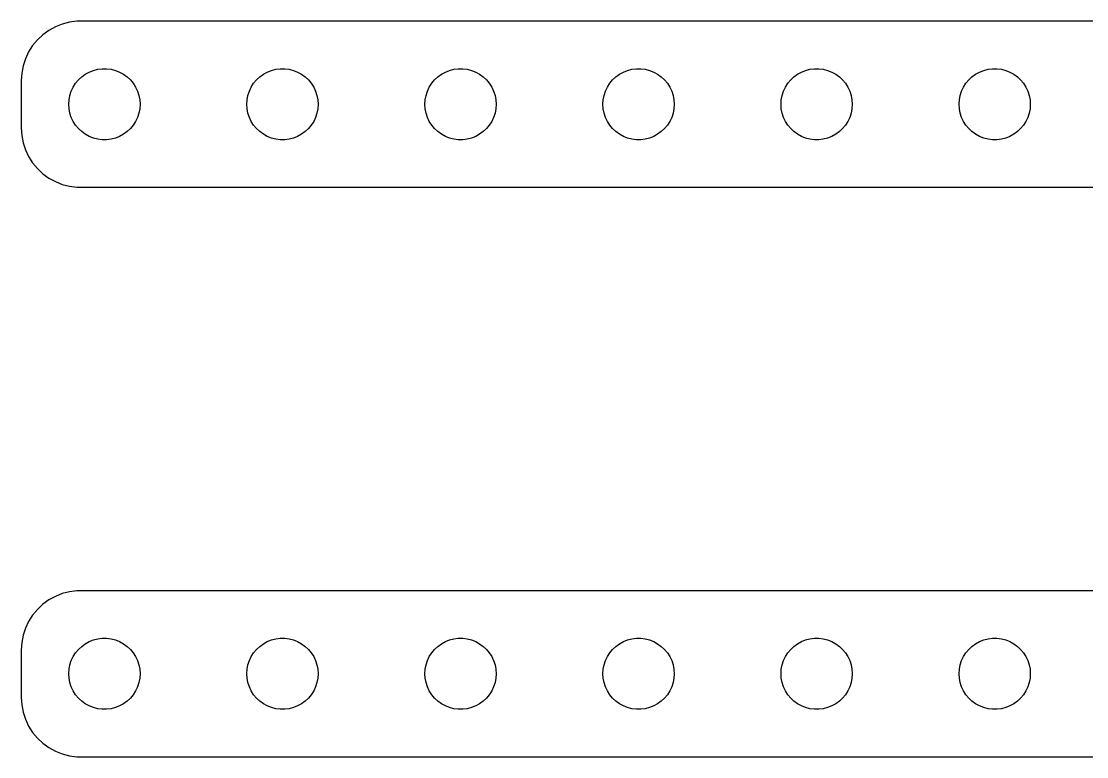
# Model space of a CAD drawing. Header units: metres. Extents: x -90 to 90, y 45 to 75.
# Drawn here: x -89.75 to -44.88, y 44.5 to 75.5 of the extents above; entities that cross this region are included whole.
import ezdxf

# ---------------------------------------------------------------- set-up
doc = ezdxf.new("R2010")
doc.units = ezdxf.units.M

msp = doc.modelspace()

# ---------------------------------------------------------------- linework, layer by layer
for p, q in [((-87.7184, 75.4557), (-88.0225, 75.3776)), ((-87.407, 75.4951), (-87.7184, 75.4557)), ((87.407, 75.4951), (-87.407, 75.4951)), ((-88.5896, 75.1108), (-88.8436, 74.9263)), ((-88.3144, 75.2621), (-88.5896, 75.1108)), ((-88.0225, 75.3776), (-88.3144, 75.2621)), ((-89.0724, 74.7114), (-89.2725, 74.4695)), ((-88.8436, 74.9263), (-89.0724, 74.7114)), ((-89.4408, 74.2044), (-89.5744, 73.9203)), ((-89.2725, 74.4695), (-89.4408, 74.2044)), ((-89.6714, 73.6217), (-89.7303, 73.3133)), ((-89.5744, 73.9203), (-89.6714, 73.6217)), ((-89.7303, 73.3133), (-89.75, 73)), ((-87.3434, 73.0268), (-87.2061, 73.1558)), ((-87.2061, 73.1558), (-87.0537, 73.2665)), ((-87.0537, 73.2665), (-86.8887, 73.3572)), ((-86.8887, 73.3572), (-86.7135, 73.4266)), ((-86.7135, 73.4266), (-86.5311, 73.4734)), ((-86.5311, 73.4734), (-86.3442, 73.497)), ((-86.3442, 73.497), (-86.1558, 73.497)), ((-86.1558, 73.497), (-85.9689, 73.4734)), ((-85.9689, 73.4734), (-85.7865, 73.4266)), ((-85.7865, 73.4266), (-85.6113, 73.3572)), ((-85.6113, 73.3572), (-85.4463, 73.2665)), ((-85.4463, 73.2665), (-85.2939, 73.1558)), ((-85.2939, 73.1558), (-85.1565, 73.0268)), ((-79.8434, 73.0268), (-79.7061, 73.1558)), ((-79.7061, 73.1558), (-79.5537, 73.2665)), ((-79.5537, 73.2665), (-79.3887, 73.3572)), ((-79.3887, 73.3572), (-79.2135, 73.4266)), ((-79.2135, 73.4266), (-79.0311, 73.4734)), ((-79.0311, 73.4734), (-78.8442, 73.497)), ((-78.8442, 73.497), (-78.6558, 73.497)), ((-78.6558, 73.497), (-78.4689, 73.4734)), ((-78.4689, 73.4734), (-78.2865, 73.4266)), ((-78.2865, 73.4266), (-78.1113, 73.3572)), ((-78.1113, 73.3572), (-77.9463, 73.2665)), ((-77.9463, 73.2665), (-77.7939, 73.1558)), ((-77.7939, 73.1558), (-77.6565, 73.0268)), ((-72.3434, 73.0268), (-72.2061, 73.1558)), ((-72.2061, 73.1558), (-72.0537, 73.2665)), ((-72.0537, 73.2665), (-71.8887, 73.3572)), ((-71.8887, 73.3572), (-71.7135, 73.4266)), ((-71.7135, 73.4266), (-71.5311, 73.4734)), ((-71.5311, 73.4734), (-71.3442, 73.497)), ((-71.3442, 73.497), (-71.1558, 73.497)), ((-71.1558, 73.497), (-70.9689, 73.4734)), ((-70.9689, 73.4734), (-70.7865, 73.4266)), ((-70.7865, 73.4266), (-70.6113, 73.3572)), ((-70.6113, 73.3572), (-70.4463, 73.2665)), ((-70.4463, 73.2665), (-70.2939, 73.1558)), ((-70.2939, 73.1558), (-70.1565, 73.0268)), ((-64.8434, 73.0268), (-64.7061, 73.1558)), ((-64.7061, 73.1558), (-64.5537, 73.2665)), ((-64.5537, 73.2665), (-64.3887, 73.3572)), ((-64.3887, 73.3572), (-64.2135, 73.4266)), ((-64.2135, 73.4266), (-64.0311, 73.4734)), ((-64.0311, 73.4734), (-63.8442, 73.497)), ((-63.8442, 73.497), (-63.6558, 73.497)), ((-63.6558, 73.497), (-63.4689, 73.4734)), ((-63.4689, 73.4734), (-63.2865, 73.4266)), ((-63.2865, 73.4266), (-63.1113, 73.3572)), ((-63.1113, 73.3572), (-62.9463, 73.2665)), ((-62.9463, 73.2665), (-62.7939, 73.1558)), ((-62.7939, 73.1558), (-62.6565, 73.0268)), ((-57.3434, 73.0268), (-57.2061, 73.1558)), ((-57.2061, 73.1558), (-57.0537, 73.2665)), ((-57.0537, 73.2665), (-56.8887, 73.3572)), ((-56.8887, 73.3572), (-56.7135, 73.4266)), ((-56.7135, 73.4266), (-56.5311, 73.4734)), ((-56.5311, 73.4734), (-56.3442, 73.497)), ((-56.3442, 73.497), (-56.1558, 73.497)), ((-56.1558, 73.497), (-55.9689, 73.4734)), ((-55.9689, 73.4734), (-55.7865, 73.4266)), ((-55.7865, 73.4266), (-55.6113, 73.3572)), ((-55.6113, 73.3572), (-55.4463, 73.2665)), ((-55.4463, 73.2665), (-55.2939, 73.1558)), ((-55.2939, 73.1558), (-55.1565, 73.0268)), ((-49.8434, 73.0268), (-49.7061, 73.1558)), ((-49.7061, 73.1558), (-49.5537, 73.2665)), ((-49.5537, 73.2665), (-49.3887, 73.3572)), ((-49.3887, 73.3572), (-49.2135, 73.4266)), ((-49.2135, 73.4266), (-49.0311, 73.4734)), ((-49.0311, 73.4734), (-48.8442, 73.497)), ((-48.8442, 73.497), (-48.6558, 73.497)), ((-48.6558, 73.497), (-48.4689, 73.4734)), ((-48.4689, 73.4734), (-48.2865, 73.4266)), ((-48.2865, 73.4266), (-48.1113, 73.3572)), ((-48.1113, 73.3572), (-47.9463, 73.2665)), ((-47.9463, 73.2665), (-47.7939, 73.1558)), ((-47.7939, 73.1558), (-47.6565, 73.0268)), ((-89.75, 73), (-89.75, 71)), ((-87.6447, 72.5522), (-87.5645, 72.7226)), ((-87.5645, 72.7226), (-87.4635, 72.8817)), ((-87.4635, 72.8817), (-87.3434, 73.0268)), ((-85.1565, 73.0268), (-85.0365, 72.8817)), ((-85.0365, 72.8817), (-84.9355, 72.7226)), ((-84.9355, 72.7226), (-84.8553, 72.5522)), ((-80.1447, 72.5522), (-80.0645, 72.7226)), ((-80.0645, 72.7226), (-79.9635, 72.8817)), ((-79.9635, 72.8817), (-79.8434, 73.0268)), ((-77.6565, 73.0268), (-77.5365, 72.8817)), ((-77.5365, 72.8817), (-77.4355, 72.7226)), ((-77.4355, 72.7226), (-77.3553, 72.5522)), ((-72.6447, 72.5522), (-72.5645, 72.7226)), ((-72.5645, 72.7226), (-72.4635, 72.8817)), ((-72.4635, 72.8817), (-72.3434, 73.0268)), ((-70.1565, 73.0268), (-70.0365, 72.8817)), ((-70.0365, 72.8817), (-69.9355, 72.7226)), ((-69.9355, 72.7226), (-69.8553, 72.5522)), ((-65.1447, 72.5522), (-65.0645, 72.7226)), ((-65.0645, 72.7226), (-64.9635, 72.8817)), ((-64.9635, 72.8817), (-64.8434, 73.0268)), ((-62.6565, 73.0268), (-62.5365, 72.8817)), ((-62.5365, 72.8817), (-62.4355, 72.7226)), ((-62.4355, 72.7226), (-62.3553, 72.5522)), ((-57.6447, 72.5522), (-57.5645, 72.7226)), ((-57.5645, 72.7226), (-57.4635, 72.8817)), ((-57.4635, 72.8817), (-57.3434, 73.0268)), ((-55.1565, 73.0268), (-55.0365, 72.8817)), ((-55.0365, 72.8817), (-54.9355, 72.7226)), ((-54.9355, 72.7226), (-54.8553, 72.5522)), ((-50.1447, 72.5522), (-50.0645, 72.7226)), ((-50.0645, 72.7226), (-49.9635, 72.8817)), ((-49.9635, 72.8817), (-49.8434, 73.0268)), ((-47.6565, 73.0268), (-47.5365, 72.8817)), ((-47.5365, 72.8817), (-47.4355, 72.7226)), ((-47.4355, 72.7226), (-47.3553, 72.5522)), ((-87.7382, 72.188), (-87.7029, 72.373)), ((-87.7029, 72.373), (-87.6447, 72.5522)), ((-84.8553, 72.5522), (-84.7971, 72.373)), ((-84.7971, 72.373), (-84.7618, 72.188)), ((-80.2382, 72.188), (-80.2029, 72.373)), ((-80.2029, 72.373), (-80.1447, 72.5522)), ((-77.3553, 72.5522), (-77.2971, 72.373)), ((-77.2971, 72.373), (-77.2618, 72.188)), ((-72.7382, 72.188), (-72.7029, 72.373)), ((-72.7029, 72.373), (-72.6447, 72.5522)), ((-69.8553, 72.5522), (-69.7971, 72.373)), ((-69.7971, 72.373), (-69.7618, 72.188)), ((-65.2382, 72.188), (-65.2029, 72.373)), ((-65.2029, 72.373), (-65.1447, 72.5522)), ((-62.3553, 72.5522), (-62.2971, 72.373)), ((-62.2971, 72.373), (-62.2618, 72.188)), ((-57.7382, 72.188), (-57.7029, 72.373)), ((-57.7029, 72.373), (-57.6447, 72.5522)), ((-54.8553, 72.5522), (-54.7971, 72.373)), ((-54.7971, 72.373), (-54.7618, 72.188)), ((-50.2382, 72.188), (-50.2029, 72.373)), ((-50.2029, 72.373), (-50.1447, 72.5522)), ((-47.3553, 72.5522), (-47.2971, 72.373)), ((-47.2971, 72.373), (-47.2618, 72.188)), ((-87.75, 72), (-87.7382, 72.188)), ((-87.7382, 71.812), (-87.75, 72)), ((-87.7029, 71.627), (-87.7382, 71.812)), ((-84.7618, 71.812), (-84.7971, 71.627)), ((-84.7618, 72.188), (-84.75, 72)), ((-84.75, 72), (-84.7618, 71.812)), ((-80.25, 72), (-80.2382, 72.188)), ((-80.2382, 71.812), (-80.25, 72)), ((-80.2029, 71.627), (-80.2382, 71.812)), ((-77.2618, 71.812), (-77.2971, 71.627)), ((-77.2618, 72.188), (-77.25, 72)), ((-77.25, 72), (-77.2618, 71.812)), ((-72.75, 72), (-72.7382, 72.188)), ((-72.7382, 71.812), (-72.75, 72)), ((-72.7029, 71.627), (-72.7382, 71.812)), ((-69.7618, 71.812), (-69.7971, 71.627)), ((-69.7618, 72.188), (-69.75, 72)), ((-69.75, 72), (-69.7618, 71.812)), ((-65.25, 72), (-65.2382, 72.188)), ((-65.2382, 71.812), (-65.25, 72)), ((-65.2029, 71.627), (-65.2382, 71.812)), ((-62.2618, 71.812), (-62.2971, 71.627)), ((-62.2618, 72.188), (-62.25, 72)), ((-62.25, 72), (-62.2618, 71.812)), ((-57.75, 72), (-57.7382, 72.188)), ((-57.7382, 71.812), (-57.75, 72)), ((-57.7029, 71.627), (-57.7382, 71.812)), ((-54.7618, 71.812), (-54.7971, 71.627)), ((-54.7618, 72.188), (-54.75, 72)), ((-54.75, 72), (-54.7618, 71.812)), ((-50.25, 72), (-50.2382, 72.188)), ((-50.2382, 71.812), (-50.25, 72)), ((-50.2029, 71.627), (-50.2382, 71.812)), ((-47.2618, 71.812), (-47.2971, 71.627)), ((-47.2618, 72.188), (-47.25, 72)), ((-47.25, 72), (-47.2618, 71.812)), ((-87.6447, 71.4478), (-87.7029, 71.627)), ((-87.5645, 71.2774), (-87.6447, 71.4478)), ((-84.8553, 71.4478), (-84.9355, 71.2774)), ((-84.7971, 71.627), (-84.8553, 71.4478)), ((-80.1447, 71.4478), (-80.2029, 71.627)), ((-80.0645, 71.2774), (-80.1447, 71.4478)), ((-77.3553, 71.4478), (-77.4355, 71.2774)), ((-77.2971, 71.627), (-77.3553, 71.4478)), ((-72.6447, 71.4478), (-72.7029, 71.627)), ((-72.5645, 71.2774), (-72.6447, 71.4478)), ((-69.8553, 71.4478), (-69.9355, 71.2774)), ((-69.7971, 71.627), (-69.8553, 71.4478)), ((-65.1447, 71.4478), (-65.2029, 71.627)), ((-65.0645, 71.2774), (-65.1447, 71.4478)), ((-62.3553, 71.4478), (-62.4355, 71.2774)), ((-62.2971, 71.627), (-62.3553, 71.4478)), ((-57.6447, 71.4478), (-57.7029, 71.627)), ((-57.5645, 71.2774), (-57.6447, 71.4478)), ((-54.8553, 71.4478), (-54.9355, 71.2774)), ((-54.7971, 71.627), (-54.8553, 71.4478)), ((-50.1447, 71.4478), (-50.2029, 71.627)), ((-50.0645, 71.2774), (-50.1447, 71.4478)), ((-47.3553, 71.4478), (-47.4355, 71.2774)), ((-47.2971, 71.627), (-47.3553, 71.4478)), ((-89.75, 71), (-89.7303, 70.6867)), ((-87.4635, 71.1183), (-87.5645, 71.2774)), ((-87.3434, 70.9732), (-87.4635, 71.1183)), ((-87.2061, 70.8442), (-87.3434, 70.9732)), ((-85.1565, 70.9732), (-85.2939, 70.8442)), ((-85.0365, 71.1183), (-85.1565, 70.9732)), ((-84.9355, 71.2774), (-85.0365, 71.1183)), ((-79.9635, 71.1183), (-80.0645, 71.2774)), ((-79.8434, 70.9732), (-79.9635, 71.1183)), ((-79.7061, 70.8442), (-79.8434, 70.9732)), ((-77.6565, 70.9732), (-77.7939, 70.8442)), ((-77.5365, 71.1183), (-77.6565, 70.9732)), ((-77.4355, 71.2774), (-77.5365, 71.1183)), ((-72.4635, 71.1183), (-72.5645, 71.2774)), ((-72.3434, 70.9732), (-72.4635, 71.1183)), ((-72.2061, 70.8442), (-72.3434, 70.9732)), ((-70.1565, 70.9732), (-70.2939, 70.8442)), ((-70.0365, 71.1183), (-70.1565, 70.9732)), ((-69.9355, 71.2774), (-70.0365, 71.1183)), ((-64.9635, 71.1183), (-65.0645, 71.2774)), ((-64.8434, 70.9732), (-64.9635, 71.1183)), ((-64.7061, 70.8442), (-64.8434, 70.9732)), ((-62.6565, 70.9732), (-62.7939, 70.8442)), ((-62.5365, 71.1183), (-62.6565, 70.9732)), ((-62.4355, 71.2774), (-62.5365, 71.1183)), ((-57.4635, 71.1183), (-57.5645, 71.2774)), ((-57.3434, 70.9732), (-57.4635, 71.1183)), ((-57.2061, 70.8442), (-57.3434, 70.9732)), ((-55.1565, 70.9732), (-55.2939, 70.8442)), ((-55.0365, 71.1183), (-55.1565, 70.9732)), ((-54.9355, 71.2774), (-55.0365, 71.1183)), ((-49.9635, 71.1183), (-50.0645, 71.2774)), ((-49.8434, 70.9732), (-49.9635, 71.1183)), ((-49.7061, 70.8442), (-49.8434, 70.9732)), ((-47.6565, 70.9732), (-47.7939, 70.8442)), ((-47.5365, 71.1183), (-47.6565, 70.9732)), ((-47.4355, 71.2774), (-47.5365, 71.1183)), ((-89.7303, 70.6867), (-89.6714, 70.3783)), ((-87.0537, 70.7335), (-87.2061, 70.8442)), ((-86.8887, 70.6428), (-87.0537, 70.7335)), ((-86.7135, 70.5734), (-86.8887, 70.6428)), ((-86.5311, 70.5266), (-86.7135, 70.5734)), ((-86.3442, 70.503), (-86.5311, 70.5266)), ((-86.1558, 70.503), (-86.3442, 70.503)), ((-85.9689, 70.5266), (-86.1558, 70.503)), ((-85.7865, 70.5734), (-85.9689, 70.5266)), ((-85.6113, 70.6428), (-85.7865, 70.5734)), ((-85.4463, 70.7335), (-85.6113, 70.6428)), ((-85.2939, 70.8442), (-85.4463, 70.7335)), ((-79.5537, 70.7335), (-79.7061, 70.8442)), ((-79.3887, 70.6428), (-79.5537, 70.7335)), ((-79.2135, 70.5734), (-79.3887, 70.6428)), ((-79.0311, 70.5266), (-79.2135, 70.5734)), ((-78.8442, 70.503), (-79.0311, 70.5266)), ((-78.6558, 70.503), (-78.8442, 70.503)), ((-78.4689, 70.5266), (-78.6558, 70.503)), ((-78.2865, 70.5734), (-78.4689, 70.5266)), ((-78.1113, 70.6428), (-78.2865, 70.5734)), ((-77.9463, 70.7335), (-78.1113, 70.6428)), ((-77.7939, 70.8442), (-77.9463, 70.7335)), ((-72.0537, 70.7335), (-72.2061, 70.8442)), ((-71.8887, 70.6428), (-72.0537, 70.7335)), ((-71.7135, 70.5734), (-71.8887, 70.6428)), ((-71.5311, 70.5266), (-71.7135, 70.5734)), ((-71.3442, 70.503), (-71.5311, 70.5266)), ((-71.1558, 70.503), (-71.3442, 70.503)), ((-70.9689, 70.5266), (-71.1558, 70.503)), ((-70.7865, 70.5734), (-70.9689, 70.5266)), ((-70.6113, 70.6428), (-70.7865, 70.5734)), ((-70.4463, 70.7335), (-70.6113, 70.6428)), ((-70.2939, 70.8442), (-70.4463, 70.7335)), ((-64.5537, 70.7335), (-64.7061, 70.8442)), ((-64.3887, 70.6428), (-64.5537, 70.7335)), ((-64.2135, 70.5734), (-64.3887, 70.6428)), ((-64.0311, 70.5266), (-64.2135, 70.5734)), ((-63.8442, 70.503), (-64.0311, 70.5266)), ((-63.6558, 70.503), (-63.8442, 70.503)), ((-63.4689, 70.5266), (-63.6558, 70.503)), ((-63.2865, 70.5734), (-63.4689, 70.5266)), ((-63.1113, 70.6428), (-63.2865, 70.5734)), ((-62.9463, 70.7335), (-63.1113, 70.6428)), ((-62.7939, 70.8442), (-62.9463, 70.7335)), ((-57.0537, 70.7335), (-57.2061, 70.8442)), ((-56.8887, 70.6428), (-57.0537, 70.7335)), ((-56.7135, 70.5734), (-56.8887, 70.6428)), ((-56.5311, 70.5266), (-56.7135, 70.5734)), ((-56.3442, 70.503), (-56.5311, 70.5266)), ((-56.1558, 70.503), (-56.3442, 70.503)), ((-55.9689, 70.5266), (-56.1558, 70.503)), ((-55.7865, 70.5734), (-55.9689, 70.5266)), ((-55.6113, 70.6428), (-55.7865, 70.5734)), ((-55.4463, 70.7335), (-55.6113, 70.6428)), ((-55.2939, 70.8442), (-55.4463, 70.7335)), ((-49.5537, 70.7335), (-49.7061, 70.8442)), ((-49.3887, 70.6428), (-49.5537, 70.7335)), ((-49.2135, 70.5734), (-49.3887, 70.6428)), ((-49.0311, 70.5266), (-49.2135, 70.5734)), ((-48.8442, 70.503), (-49.0311, 70.5266)), ((-48.6558, 70.503), (-48.8442, 70.503)), ((-48.4689, 70.5266), (-48.6558, 70.503)), ((-48.2865, 70.5734), (-48.4689, 70.5266)), ((-48.1113, 70.6428), (-48.2865, 70.5734)), ((-47.9463, 70.7335), (-48.1113, 70.6428)), ((-47.7939, 70.8442), (-47.9463, 70.7335)), ((-89.6714, 70.3783), (-89.5744, 70.0797)), ((-89.5744, 70.0797), (-89.4408, 69.7956)), ((-89.4408, 69.7956), (-89.2725, 69.5305)), ((-89.2725, 69.5305), (-89.0724, 69.2886)), ((-89.0724, 69.2886), (-88.8436, 69.0737)), ((-88.8436, 69.0737), (-88.5896, 68.8892)), ((-88.5896, 68.8892), (-88.3144, 68.7379)), ((-88.3144, 68.7379), (-88.0225, 68.6224)), ((-88.0225, 68.6224), (-87.7184, 68.5443)), ((-87.7184, 68.5443), (-87.407, 68.5049)), ((-87.407, 68.5049), (87.407, 68.5049)), ((-88.3144, 51.2621), (-88.5896, 51.1108)), ((-88.0225, 51.3776), (-88.3144, 51.2621)), ((-87.7184, 51.4557), (-88.0225, 51.3776)), ((-87.407, 51.4951), (-87.7184, 51.4557)), ((87.407, 51.4951), (-87.407, 51.4951)), ((-89.0724, 50.7114), (-89.2725, 50.4695)), ((-88.8436, 50.9263), (-89.0724, 50.7114)), ((-88.5896, 51.1108), (-88.8436, 50.9263)), ((-89.2725, 50.4695), (-89.4408, 50.2044)), ((-89.5744, 49.9203), (-89.6714, 49.6217)), ((-89.4408, 50.2044), (-89.5744, 49.9203)), ((-89.6714, 49.6217), (-89.7303, 49.3133)), ((-86.8887, 49.3572), (-86.7135, 49.4266)), ((-86.7135, 49.4266), (-86.5311, 49.4734)), ((-86.5311, 49.4734), (-86.3442, 49.497)), ((-86.3442, 49.497), (-86.1558, 49.497)), ((-86.1558, 49.497), (-85.9689, 49.4734)), ((-85.9689, 49.4734), (-85.7865, 49.4266)), ((-85.7865, 49.4266), (-85.6113, 49.3572)), ((-79.3887, 49.3572), (-79.2135, 49.4266)), ((-79.2135, 49.4266), (-79.0311, 49.4734)), ((-79.0311, 49.4734), (-78.8442, 49.497)), ((-78.8442, 49.497), (-78.6558, 49.497)), ((-78.6558, 49.497), (-78.4689, 49.4734)), ((-78.4689, 49.4734), (-78.2865, 49.4266)), ((-78.2865, 49.4266), (-78.1113, 49.3572)), ((-71.8887, 49.3572), (-71.7135, 49.4266)), ((-71.7135, 49.4266), (-71.5311, 49.4734)), ((-71.5311, 49.4734), (-71.3442, 49.497)), ((-71.3442, 49.497), (-71.1558, 49.497)), ((-71.1558, 49.497), (-70.9689, 49.4734)), ((-70.9689, 49.4734), (-70.7865, 49.4266)), ((-70.7865, 49.4266), (-70.6113, 49.3572)), ((-64.3887, 49.3572), (-64.2135, 49.4266)), ((-64.2135, 49.4266), (-64.0311, 49.4734)), ((-64.0311, 49.4734), (-63.8442, 49.497)), ((-63.8442, 49.497), (-63.6558, 49.497)), ((-63.6558, 49.497), (-63.4689, 49.4734)), ((-63.4689, 49.4734), (-63.2865, 49.4266)), ((-63.2865, 49.4266), (-63.1113, 49.3572)), ((-56.8887, 49.3572), (-56.7135, 49.4266)), ((-56.7135, 49.4266), (-56.5311, 49.4734)), ((-56.5311, 49.4734), (-56.3442, 49.497)), ((-56.3442, 49.497), (-56.1558, 49.497)), ((-56.1558, 49.497), (-55.9689, 49.4734)), ((-55.9689, 49.4734), (-55.7865, 49.4266)), ((-55.7865, 49.4266), (-55.6113, 49.3572)), ((-49.3887, 49.3572), (-49.2135, 49.4266)), ((-49.2135, 49.4266), (-49.0311, 49.4734)), ((-49.0311, 49.4734), (-48.8442, 49.497)), ((-48.8442, 49.497), (-48.6558, 49.497)), ((-48.6558, 49.497), (-48.4689, 49.4734)), ((-48.4689, 49.4734), (-48.2865, 49.4266)), ((-48.2865, 49.4266), (-48.1113, 49.3572)), ((-89.7303, 49.3133), (-89.75, 49)), ((-89.75, 49), (-89.75, 47)), ((-87.4635, 48.8817), (-87.3434, 49.0268)), ((-87.3434, 49.0268), (-87.2061, 49.1558)), ((-87.2061, 49.1558), (-87.0537, 49.2665)), ((-87.0537, 49.2665), (-86.8887, 49.3572)), ((-85.6113, 49.3572), (-85.4463, 49.2665)), ((-85.4463, 49.2665), (-85.2939, 49.1558)), ((-85.2939, 49.1558), (-85.1565, 49.0268)), ((-85.1565, 49.0268), (-85.0365, 48.8817)), ((-79.9635, 48.8817), (-79.8434, 49.0268)), ((-79.8434, 49.0268), (-79.7061, 49.1558)), ((-79.7061, 49.1558), (-79.5537, 49.2665)), ((-79.5537, 49.2665), (-79.3887, 49.3572)), ((-78.1113, 49.3572), (-77.9463, 49.2665)), ((-77.9463, 49.2665), (-77.7939, 49.1558)), ((-77.7939, 49.1558), (-77.6565, 49.0268)), ((-77.6565, 49.0268), (-77.5365, 48.8817)), ((-72.4635, 48.8817), (-72.3434, 49.0268)), ((-72.3434, 49.0268), (-72.2061, 49.1558)), ((-72.2061, 49.1558), (-72.0537, 49.2665)), ((-72.0537, 49.2665), (-71.8887, 49.3572)), ((-70.6113, 49.3572), (-70.4463, 49.2665)), ((-70.4463, 49.2665), (-70.2939, 49.1558)), ((-70.2939, 49.1558), (-70.1565, 49.0268)), ((-70.1565, 49.0268), (-70.0365, 48.8817)), ((-64.9635, 48.8817), (-64.8434, 49.0268)), ((-64.8434, 49.0268), (-64.7061, 49.1558)), ((-64.7061, 49.1558), (-64.5537, 49.2665)), ((-64.5537, 49.2665), (-64.3887, 49.3572)), ((-63.1113, 49.3572), (-62.9463, 49.2665)), ((-62.9463, 49.2665), (-62.7939, 49.1558)), ((-62.7939, 49.1558), (-62.6565, 49.0268)), ((-62.6565, 49.0268), (-62.5365, 48.8817)), ((-57.4635, 48.8817), (-57.3434, 49.0268)), ((-57.3434, 49.0268), (-57.2061, 49.1558)), ((-57.2061, 49.1558), (-57.0537, 49.2665)), ((-57.0537, 49.2665), (-56.8887, 49.3572)), ((-55.6113, 49.3572), (-55.4463, 49.2665)), ((-55.4463, 49.2665), (-55.2939, 49.1558)), ((-55.2939, 49.1558), (-55.1565, 49.0268)), ((-55.1565, 49.0268), (-55.0365, 48.8817)), ((-49.9635, 48.8817), (-49.8434, 49.0268)), ((-49.8434, 49.0268), (-49.7061, 49.1558)), ((-49.7061, 49.1558), (-49.5537, 49.2665)), ((-49.5537, 49.2665), (-49.3887, 49.3572)), ((-48.1113, 49.3572), (-47.9463, 49.2665)), ((-47.9463, 49.2665), (-47.7939, 49.1558)), ((-47.7939, 49.1558), (-47.6565, 49.0268)), ((-47.6565, 49.0268), (-47.5365, 48.8817)), ((-87.7029, 48.373), (-87.6447, 48.5522)), ((-87.6447, 48.5522), (-87.5645, 48.7226)), ((-87.5645, 48.7226), (-87.4635, 48.8817)), ((-85.0365, 48.8817), (-84.9355, 48.7226)), ((-84.9355, 48.7226), (-84.8553, 48.5522)), ((-84.8553, 48.5522), (-84.7971, 48.373)), ((-80.2029, 48.373), (-80.1447, 48.5522)), ((-80.1447, 48.5522), (-80.0645, 48.7226)), ((-80.0645, 48.7226), (-79.9635, 48.8817)), ((-77.5365, 48.8817), (-77.4355, 48.7226)), ((-77.4355, 48.7226), (-77.3553, 48.5522)), ((-77.3553, 48.5522), (-77.2971, 48.373)), ((-72.7029, 48.373), (-72.6447, 48.5522)), ((-72.6447, 48.5522), (-72.5645, 48.7226)), ((-72.5645, 48.7226), (-72.4635, 48.8817)), ((-70.0365, 48.8817), (-69.9355, 48.7226)), ((-69.9355, 48.7226), (-69.8553, 48.5522)), ((-69.8553, 48.5522), (-69.7971, 48.373)), ((-65.2029, 48.373), (-65.1447, 48.5522)), ((-65.1447, 48.5522), (-65.0645, 48.7226)), ((-65.0645, 48.7226), (-64.9635, 48.8817)), ((-62.5365, 48.8817), (-62.4355, 48.7226)), ((-62.4355, 48.7226), (-62.3553, 48.5522)), ((-62.3553, 48.5522), (-62.2971, 48.373)), ((-57.7029, 48.373), (-57.6447, 48.5522)), ((-57.6447, 48.5522), (-57.5645, 48.7226)), ((-57.5645, 48.7226), (-57.4635, 48.8817)), ((-55.0365, 48.8817), (-54.9355, 48.7226)), ((-54.9355, 48.7226), (-54.8553, 48.5522)), ((-54.8553, 48.5522), (-54.7971, 48.373)), ((-50.2029, 48.373), (-50.1447, 48.5522)), ((-50.1447, 48.5522), (-50.0645, 48.7226)), ((-50.0645, 48.7226), (-49.9635, 48.8817)), ((-47.5365, 48.8817), (-47.4355, 48.7226)), ((-47.4355, 48.7226), (-47.3553, 48.5522)), ((-47.3553, 48.5522), (-47.2971, 48.373)), ((-87.75, 48), (-87.7382, 48.188)), ((-87.7382, 48.188), (-87.7029, 48.373)), ((-84.7971, 48.373), (-84.7618, 48.188)), ((-84.7618, 48.188), (-84.75, 48)), ((-80.25, 48), (-80.2382, 48.188)), ((-80.2382, 48.188), (-80.2029, 48.373)), ((-77.2971, 48.373), (-77.2618, 48.188)), ((-77.2618, 48.188), (-77.25, 48)), ((-72.75, 48), (-72.7382, 48.188)), ((-72.7382, 48.188), (-72.7029, 48.373)), ((-69.7971, 48.373), (-69.7618, 48.188)), ((-69.7618, 48.188), (-69.75, 48)), ((-65.25, 48), (-65.2382, 48.188)), ((-65.2382, 48.188), (-65.2029, 48.373)), ((-62.2971, 48.373), (-62.2618, 48.188)), ((-62.2618, 48.188), (-62.25, 48)), ((-57.75, 48), (-57.7382, 48.188)), ((-57.7382, 48.188), (-57.7029, 48.373)), ((-54.7971, 48.373), (-54.7618, 48.188)), ((-54.7618, 48.188), (-54.75, 48)), ((-50.25, 48), (-50.2382, 48.188)), ((-50.2382, 48.188), (-50.2029, 48.373)), ((-47.2971, 48.373), (-47.2618, 48.188)), ((-47.2618, 48.188), (-47.25, 48)), ((-87.7382, 47.812), (-87.75, 48)), ((-87.7029, 47.627), (-87.7382, 47.812)), ((-87.6447, 47.4478), (-87.7029, 47.627)), ((-84.7971, 47.627), (-84.8553, 47.4478)), ((-84.7618, 47.812), (-84.7971, 47.627)), ((-84.75, 48), (-84.7618, 47.812)), ((-80.2382, 47.812), (-80.25, 48)), ((-80.2029, 47.627), (-80.2382, 47.812)), ((-80.1447, 47.4478), (-80.2029, 47.627)), ((-77.2971, 47.627), (-77.3553, 47.4478)), ((-77.2618, 47.812), (-77.2971, 47.627)), ((-77.25, 48), (-77.2618, 47.812)), ((-72.7382, 47.812), (-72.75, 48)), ((-72.7029, 47.627), (-72.7382, 47.812)), ((-72.6447, 47.4478), (-72.7029, 47.627)), ((-69.7971, 47.627), (-69.8553, 47.4478)), ((-69.7618, 47.812), (-69.7971, 47.627)), ((-69.75, 48), (-69.7618, 47.812)), ((-65.2382, 47.812), (-65.25, 48)), ((-65.2029, 47.627), (-65.2382, 47.812)), ((-65.1447, 47.4478), (-65.2029, 47.627)), ((-62.2971, 47.627), (-62.3553, 47.4478)), ((-62.2618, 47.812), (-62.2971, 47.627)), ((-62.25, 48), (-62.2618, 47.812)), ((-57.7382, 47.812), (-57.75, 48)), ((-57.7029, 47.627), (-57.7382, 47.812)), ((-57.6447, 47.4478), (-57.7029, 47.627)), ((-54.7971, 47.627), (-54.8553, 47.4478)), ((-54.7618, 47.812), (-54.7971, 47.627)), ((-54.75, 48), (-54.7618, 47.812)), ((-50.2382, 47.812), (-50.25, 48)), ((-50.2029, 47.627), (-50.2382, 47.812)), ((-50.1447, 47.4478), (-50.2029, 47.627)), ((-47.2971, 47.627), (-47.3553, 47.4478)), ((-47.2618, 47.812), (-47.2971, 47.627)), ((-47.25, 48), (-47.2618, 47.812)), ((-87.5645, 47.2774), (-87.6447, 47.4478)), ((-87.4635, 47.1183), (-87.5645, 47.2774)), ((-84.9355, 47.2774), (-85.0365, 47.1183)), ((-84.8553, 47.4478), (-84.9355, 47.2774)), ((-80.0645, 47.2774), (-80.1447, 47.4478)), ((-79.9635, 47.1183), (-80.0645, 47.2774)), ((-77.4355, 47.2774), (-77.5365, 47.1183)), ((-77.3553, 47.4478), (-77.4355, 47.2774)), ((-72.5645, 47.2774), (-72.6447, 47.4478)), ((-72.4635, 47.1183), (-72.5645, 47.2774)), ((-69.9355, 47.2774), (-70.0365, 47.1183)), ((-69.8553, 47.4478), (-69.9355, 47.2774)), ((-65.0645, 47.2774), (-65.1447, 47.4478)), ((-64.9635, 47.1183), (-65.0645, 47.2774)), ((-62.4355, 47.2774), (-62.5365, 47.1183)), ((-62.3553, 47.4478), (-62.4355, 47.2774)), ((-57.5645, 47.2774), (-57.6447, 47.4478)), ((-57.4635, 47.1183), (-57.5645, 47.2774)), ((-54.9355, 47.2774), (-55.0365, 47.1183)), ((-54.8553, 47.4478), (-54.9355, 47.2774)), ((-50.0645, 47.2774), (-50.1447, 47.4478)), ((-49.9635, 47.1183), (-50.0645, 47.2774)), ((-47.4355, 47.2774), (-47.5365, 47.1183)), ((-47.3553, 47.4478), (-47.4355, 47.2774)), ((-89.75, 47), (-89.7303, 46.6867)), ((-89.7303, 46.6867), (-89.6714, 46.3783)), ((-87.3434, 46.9732), (-87.4635, 47.1183)), ((-87.2061, 46.8442), (-87.3434, 46.9732)), ((-87.0537, 46.7335), (-87.2061, 46.8442)), ((-86.8887, 46.6428), (-87.0537, 46.7335)), ((-85.4463, 46.7335), (-85.6113, 46.6428)), ((-85.2939, 46.8442), (-85.4463, 46.7335)), ((-85.1565, 46.9732), (-85.2939, 46.8442)), ((-85.0365, 47.1183), (-85.1565, 46.9732)), ((-79.8434, 46.9732), (-79.9635, 47.1183)), ((-79.7061, 46.8442), (-79.8434, 46.9732)), ((-79.5537, 46.7335), (-79.7061, 46.8442)), ((-79.3887, 46.6428), (-79.5537, 46.7335)), ((-77.9463, 46.7335), (-78.1113, 46.6428)), ((-77.7939, 46.8442), (-77.9463, 46.7335)), ((-77.6565, 46.9732), (-77.7939, 46.8442)), ((-77.5365, 47.1183), (-77.6565, 46.9732)), ((-72.3434, 46.9732), (-72.4635, 47.1183)), ((-72.2061, 46.8442), (-72.3434, 46.9732)), ((-72.0537, 46.7335), (-72.2061, 46.8442)), ((-71.8887, 46.6428), (-72.0537, 46.7335)), ((-70.4463, 46.7335), (-70.6113, 46.6428)), ((-70.2939, 46.8442), (-70.4463, 46.7335)), ((-70.1565, 46.9732), (-70.2939, 46.8442)), ((-70.0365, 47.1183), (-70.1565, 46.9732)), ((-64.8434, 46.9732), (-64.9635, 47.1183)), ((-64.7061, 46.8442), (-64.8434, 46.9732)), ((-64.5537, 46.7335), (-64.7061, 46.8442)), ((-64.3887, 46.6428), (-64.5537, 46.7335)), ((-62.9463, 46.7335), (-63.1113, 46.6428)), ((-62.7939, 46.8442), (-62.9463, 46.7335)), ((-62.6565, 46.9732), (-62.7939, 46.8442)), ((-62.5365, 47.1183), (-62.6565, 46.9732)), ((-57.3434, 46.9732), (-57.4635, 47.1183)), ((-57.2061, 46.8442), (-57.3434, 46.9732)), ((-57.0537, 46.7335), (-57.2061, 46.8442)), ((-56.8887, 46.6428), (-57.0537, 46.7335)), ((-55.4463, 46.7335), (-55.6113, 46.6428)), ((-55.2939, 46.8442), (-55.4463, 46.7335)), ((-55.1565, 46.9732), (-55.2939, 46.8442)), ((-55.0365, 47.1183), (-55.1565, 46.9732)), ((-49.8434, 46.9732), (-49.9635, 47.1183)), ((-49.7061, 46.8442), (-49.8434, 46.9732)), ((-49.5537, 46.7335), (-49.7061, 46.8442)), ((-49.3887, 46.6428), (-49.5537, 46.7335)), ((-47.9463, 46.7335), (-48.1113, 46.6428)), ((-47.7939, 46.8442), (-47.9463, 46.7335)), ((-47.6565, 46.9732), (-47.7939, 46.8442)), ((-47.5365, 47.1183), (-47.6565, 46.9732)), ((-89.6714, 46.3783), (-89.5744, 46.0797)), ((-86.7135, 46.5734), (-86.8887, 46.6428)), ((-86.5311, 46.5266), (-86.7135, 46.5734)), ((-86.3442, 46.503), (-86.5311, 46.5266)), ((-86.1558, 46.503), (-86.3442, 46.503)), ((-85.9689, 46.5266), (-86.1558, 46.503)), ((-85.7865, 46.5734), (-85.9689, 46.5266)), ((-85.6113, 46.6428), (-85.7865, 46.5734)), ((-79.2135, 46.5734), (-79.3887, 46.6428)), ((-79.0311, 46.5266), (-79.2135, 46.5734)), ((-78.8442, 46.503), (-79.0311, 46.5266)), ((-78.6558, 46.503), (-78.8442, 46.503)), ((-78.4689, 46.5266), (-78.6558, 46.503)), ((-78.2865, 46.5734), (-78.4689, 46.5266)), ((-78.1113, 46.6428), (-78.2865, 46.5734)), ((-71.7135, 46.5734), (-71.8887, 46.6428)), ((-71.5311, 46.5266), (-71.7135, 46.5734)), ((-71.3442, 46.503), (-71.5311, 46.5266)), ((-71.1558, 46.503), (-71.3442, 46.503)), ((-70.9689, 46.5266), (-71.1558, 46.503)), ((-70.7865, 46.5734), (-70.9689, 46.5266)), ((-70.6113, 46.6428), (-70.7865, 46.5734)), ((-64.2135, 46.5734), (-64.3887, 46.6428)), ((-64.0311, 46.5266), (-64.2135, 46.5734)), ((-63.8442, 46.503), (-64.0311, 46.5266)), ((-63.6558, 46.503), (-63.8442, 46.503)), ((-63.4689, 46.5266), (-63.6558, 46.503)), ((-63.2865, 46.5734), (-63.4689, 46.5266)), ((-63.1113, 46.6428), (-63.2865, 46.5734)), ((-56.7135, 46.5734), (-56.8887, 46.6428)), ((-56.5311, 46.5266), (-56.7135, 46.5734)), ((-56.3442, 46.503), (-56.5311, 46.5266)), ((-56.1558, 46.503), (-56.3442, 46.503)), ((-55.9689, 46.5266), (-56.1558, 46.503)), ((-55.7865, 46.5734), (-55.9689, 46.5266)), ((-55.6113, 46.6428), (-55.7865, 46.5734)), ((-49.2135, 46.5734), (-49.3887, 46.6428)), ((-49.0311, 46.5266), (-49.2135, 46.5734)), ((-48.8442, 46.503), (-49.0311, 46.5266)), ((-48.6558, 46.503), (-48.8442, 46.503)), ((-48.4689, 46.5266), (-48.6558, 46.503)), ((-48.2865, 46.5734), (-48.4689, 46.5266)), ((-48.1113, 46.6428), (-48.2865, 46.5734)), ((-89.5744, 46.0797), (-89.4408, 45.7956)), ((-89.4408, 45.7956), (-89.2725, 45.5305)), ((-89.2725, 45.5305), (-89.0724, 45.2886)), ((-89.0724, 45.2886), (-88.8436, 45.0737)), ((-88.8436, 45.0737), (-88.5896, 44.8892)), ((-88.5896, 44.8892), (-88.3144, 44.7379)), ((-88.3144, 44.7379), (-88.0225, 44.6224)), ((-88.0225, 44.6224), (-87.7184, 44.5443)), ((-87.7184, 44.5443), (-87.407, 44.5049)), ((-87.407, 44.5049), (87.407, 44.5049))]:
    msp.add_line(p, q)

doc.saveas('drawing.dxf')
